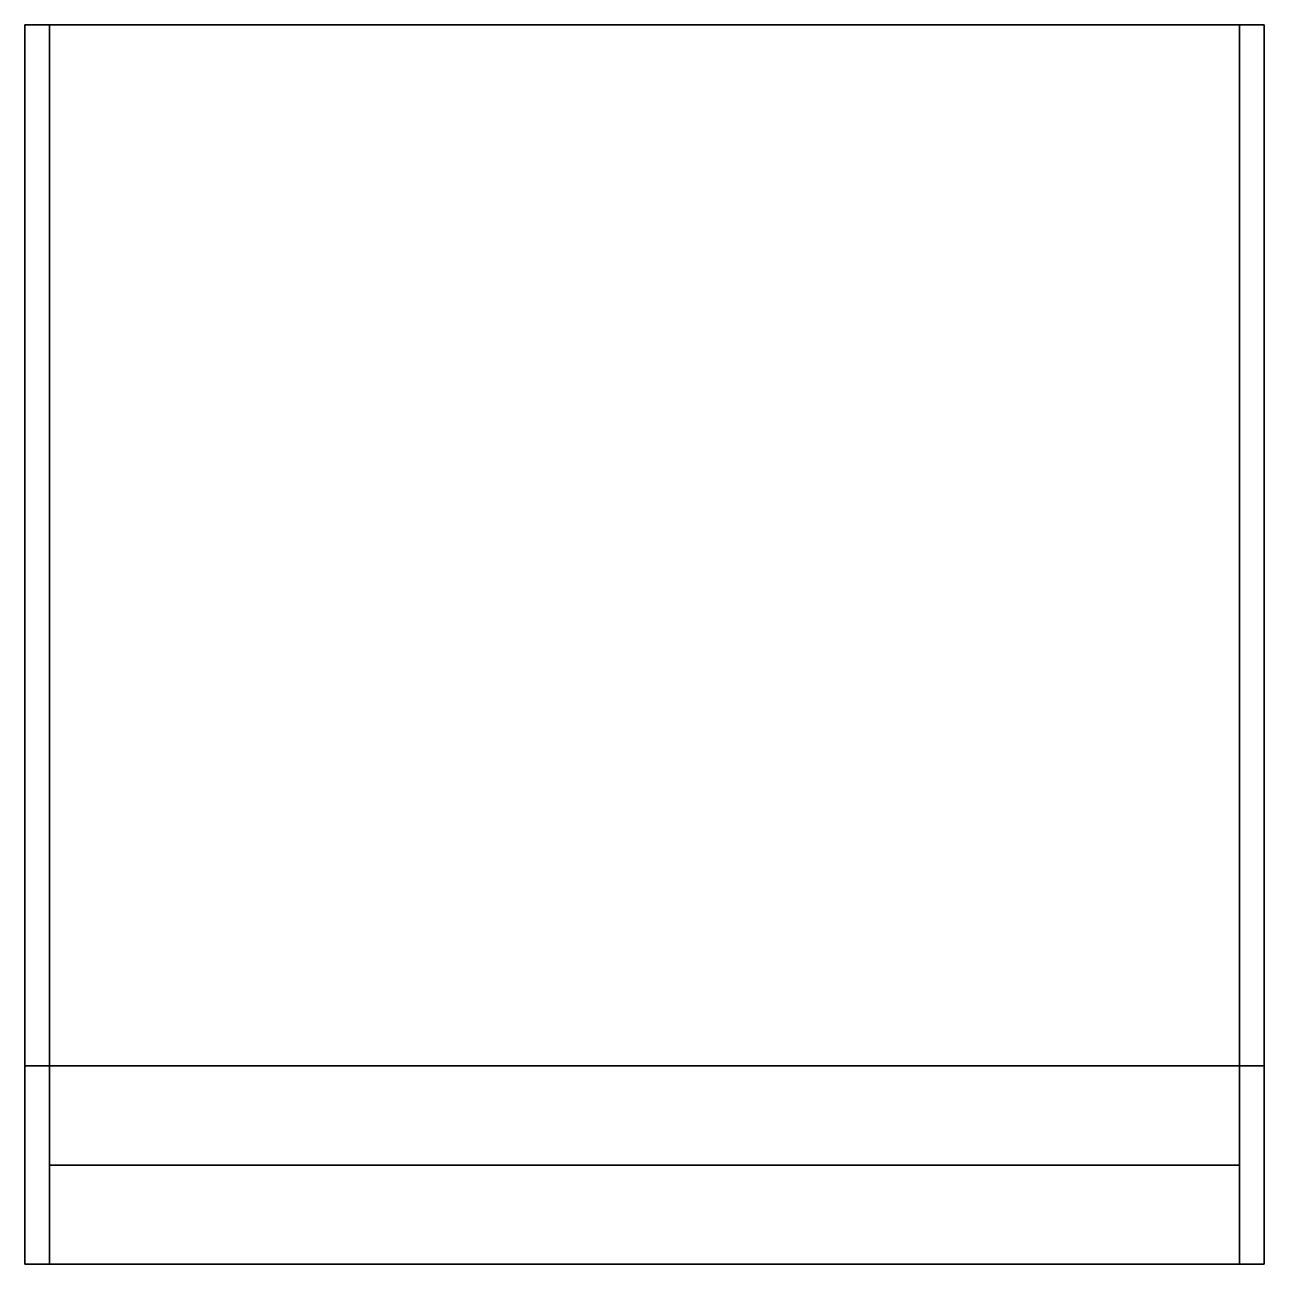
# Model space of a CAD drawing. Extents: x 0 to 500, y 0 to 500.
import ezdxf

# ---------------------------------------------------------------- set-up
doc = ezdxf.new("R2010")
doc.units = 0
doc.header["$LTSCALE"] = 100
doc.header["$MEASUREMENT"] = 0
doc.layers.get('0').update_dxf_attribs({"linetype": 'CONTINUOUS'})
doc.layers.add('3D', color=4, linetype='CONTINUOUS')

# ---------------------------------------------------------------- blocks, each defined once
blk = doc.blocks.new('BROOM')
at = {"layer": '3D', "linetype": 'CONTINUOUS'}
for points in [[(0, -1, 0.06), (0, 0, 0.06), (0, 0, 1), (0, -1, 1)], [(0, 0), (1, 0), (1, 0, 1), (0, 0, 1)], [(0, 0, 0.06), (0, -0.84, 0.06), (0, -0.84), (0, 0)], [(0, 0, 1), (0, -1, 1), (1, -1, 1), (1, 0, 1)], [(0.02, -1, 0.98), (0.02, 0, 0.98), (0.02, 0, 0.08), (0.02, -1, 0.08)], [(0.02, -1, 0.08), (0.02, 0, 0.08), (0.98, 0, 0.08), (0.98, -1, 0.08)], [(0.02, 0, 0.31), (0.98, 0, 0.31), (0.98, -0.92, 0.31), (0.02, -0.92, 0.31)], [(0.02, 0, 0.54), (0.98, 0, 0.54), (0.98, -0.92, 0.54), (0.02, -0.92, 0.54)], [(0.02, 0, 0.77), (0.98, 0, 0.77), (0.98, -0.92, 0.77), (0.02, -0.92, 0.77)], [(0.98, -1, 0.98), (0.98, 0, 0.98), (0.98, 0, 0.08), (0.98, -1, 0.08)], [(1, -1, 0.06), (1, 0, 0.06), (1, 0, 1), (1, -1, 1)], [(1, 0, 0.06), (1, -0.84, 0.06), (1, -0.84), (1, 0)], [(0, -0.84, 0.06), (1, -0.84, 0.06), (1, -0.84), (0, -0.84)], [(0.98, -0.92, 0.31), (0.02, -0.92, 0.31), (0.02, -0.92, 0.29), (0.98, -0.92, 0.29)], [(0.98, -0.92, 0.54), (0.02, -0.92, 0.54), (0.02, -0.92, 0.52), (0.98, -0.92, 0.52)], [(0.98, -0.92, 0.77), (0.02, -0.92, 0.77), (0.02, -0.92, 0.75), (0.98, -0.92, 0.75)], [(0, -1, 0.06), (1, -1, 0.06), (1, -1, 0.08), (0, -1, 0.08)], [(0, -1, 0.98), (1, -1, 0.98), (1, -1, 1), (0, -1, 1)], [(0, -1, 0.98), (0.02, -1, 0.98), (0.02, -1, 0.08), (0, -1, 0.08)], [(1, -1, 0.98), (0.98, -1, 0.98), (0.98, -1, 0.08), (1, -1, 0.08)]]:
    blk.add_3dface(points, dxfattribs=at)

msp = doc.modelspace()

# ---------------------------------------------------------------- block references
at = {"xscale": 500, "yscale": 500, "zscale": 500}
msp.add_blockref('BROOM', (0, 500, -30), dxfattribs=at)

doc.saveas('drawing.dxf')
